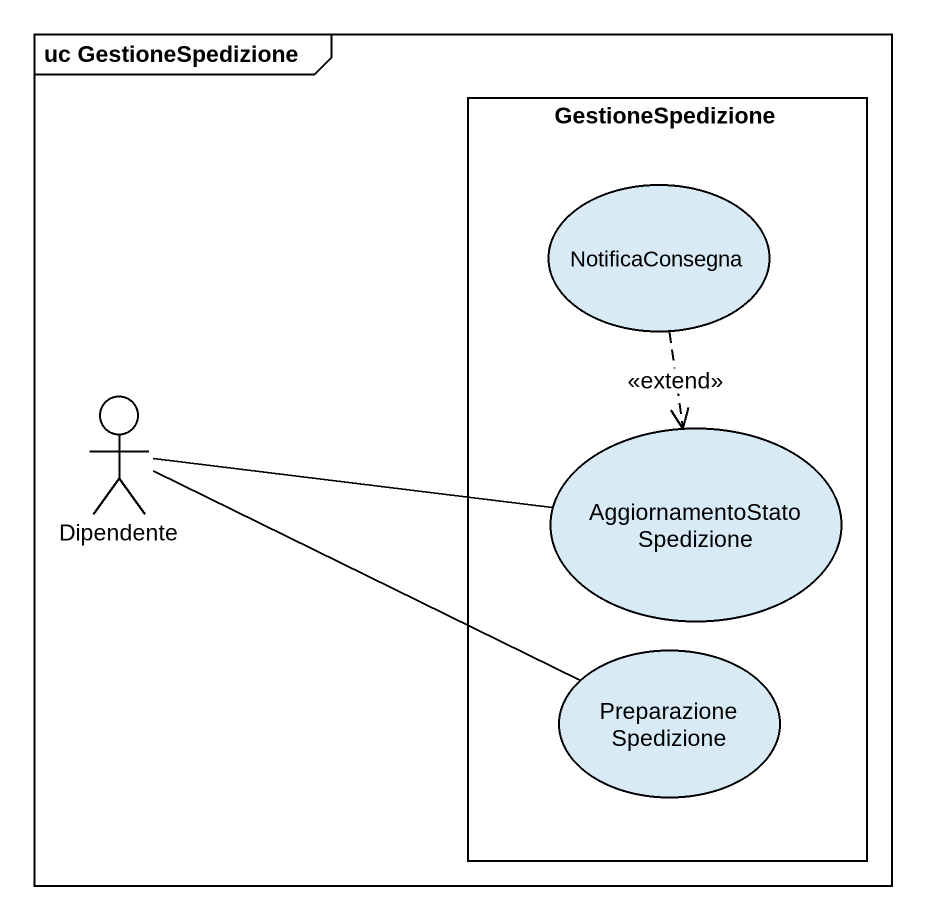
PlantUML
@startuml
mainframe uc GestioneSpedizione
rectangle GestioneSpedizione {
  usecase NotificaConsegna
  usecase AggiornamentoStatoSpedizione
  usecase PreparazioneSpedizione
}
actor Dipendente
NotificaConsegna ..> AggiornamentoStatoSpedizione : <<extend>>
Dipendente -right- AggiornamentoStatoSpedizione
Dipendente -right- PreparazioneSpedizione
@enduml
